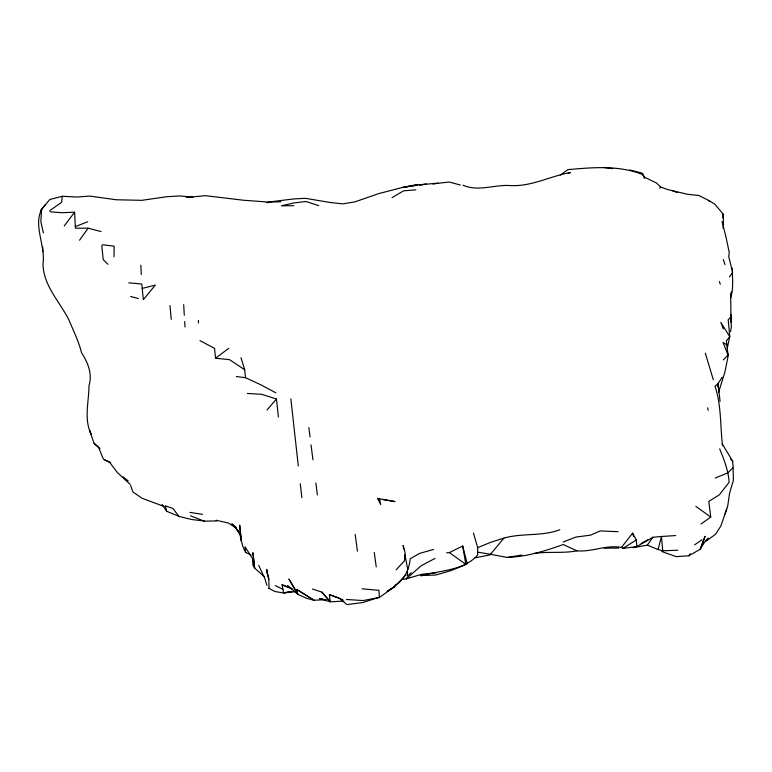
<?xml version="1.0" encoding="UTF-8"?>
<svg xmlns="http://www.w3.org/2000/svg" width="772" height="772" viewBox="0 0 772 772"><rect width="100%" height="100%" fill="white"/><g stroke="black" fill="none" stroke-linecap="round" stroke-linejoin="round"><path stroke-width="1.16" d="M114.015 256.815L114.159 246.162L102.435 244.772M269.003 588.409L268.83 579.125L266.687 569.302L266.89 572.621L268.83 579.125M407.471 570.45L407.365 576.163L411.215 572.708M722.93 217.733L723.142 214.047L714.621 203.982L708.368 200.324L699.075 195.557L687.128 194.206L667.741 189.565L660.514 186.998L656.692 183.109L644.697 177.29L641.812 174.202C618.382 165.16 592.462 167.437 567.893 169.637L560.24 175.051M280.873 201.753L268.511 202.071L243.402 200.228L205.265 195.663L192.209 196.966L179.374 195.953L166.762 196.715L141.816 200.334L116.147 199.755L89.851 196.069L77.123 197.034L62.3 196.281L49.813 199.494L41.601 209.337L40.829 221.718L43.396 232.855M717.863 387.129L718.085 383.607L722.138 377.267M730.553 331.699L731.364 326.797L730.766 314.677L730.505 317.495L728.189 319.704L729.762 336.679L727.272 348.133M241.395 540.863L242.862 546.528L245.67 552.434L251.016 555.049M62.3 196.281L61.548 202.418L49.833 210.524M728.517 354.155L724.889 372.094L718.616 392.215M45.49 204.715C29.944 219.904 46.088 244.82 42.981 263.657C43.213 285.466 59.473 301.341 68.814 319.685C73.33 330.599 78.696 341.205 81.514 352.736C87.921 362.464 92.592 374.102 88.983 385.768C88.925 401.836 83.694 419.09 91.173 434.269L89.581 430.39L94.078 443.331L98.7 447.528L102.927 458.192L103.882 459.417L109.634 462.274L117.325 472.483L130.179 484.411M730.669 297.683C733.902 288.149 732.117 278.094 732.445 268.164M722.93 227.962L723.48 225.771L723.142 214.047M677.739 550.224L662.723 550.793L658.13 549.539L661.469 536.482L675.78 535.565M264.043 576.481L254.528 568.018L254.721 567.295M394.714 585.533C404.509 580.033 409.16 569.514 410.212 558.735L419.582 553.399L433.613 549.442M725.062 513.853L727.735 505.863L729.598 493.163L733.4 480.145L733.101 467.552L732.715 461.27L722.177 443.794M726.809 508.806L720.884 525.906L715.721 534.108L706.148 541.124M700.387 549.027L705.058 536.308L700.165 549.259L688.933 555.763L676.166 556.631L661.807 551.526M659.906 188.233L660.514 186.998M700.165 549.259L704.72 541.925L708.185 538.036M688.933 555.763L690.332 553.582M729.501 276.974L732.647 272.342L728.739 256.574L729.241 252.454L725.969 236.898M633.059 547.676L647.341 545.148L652.871 537.264L661.469 536.482L662.723 550.793M79.535 240.227L88.104 228.174L101.045 231.561M731.731 291.98L730.698 293.36L730.968 322.117L730.766 314.677M64.25 225.916L74.604 212.203L61.972 212.715L49.958 211.789M621.431 547.444L632.615 533.172L636.253 539.946L636.842 546.586L623.12 548.342L621.431 547.444C606.203 544.511 592.153 552.192 576.935 550.832C562.807 553.601 548.467 551.276 534.282 553.466M477.772 552.173L490.481 554.277L503.971 538.074C522.354 532.854 542.079 536.598 559.864 529.708M407.133 577.842L406.226 578.923L401.459 579.482M266.987 410L276.463 399.018L261.631 394.289L247.349 393.45M396.132 569.852L404.46 560.79L405.146 552.858L403.109 545.428L403.795 548.95M393.903 587.309L394.704 586.508L387.11 591.304L393.903 587.309L405.773 575.053M733.101 467.552L727.938 472.85L715.316 477.993M723.345 359.906L728.073 355.081L726.375 340.848L729.762 336.679L720.797 322.329L723.306 328.92M40.655 210.158L41.601 209.337M421.338 575.777C440.243 570.161 463.596 570.875 477.617 555.087L477.685 547.676L473.458 533.095M199.948 340.606L214.539 348.346L215.542 358.247L228.695 348.336M346.445 599.497L363.091 600.548L379.38 597.499L394.704 586.508M701.072 523.985L710.761 517.047L708.773 501.424L719.398 494.765L729.144 482.249C728.401 470.592 724.049 459.639 719.697 448.937M694.597 544.849L702.028 539.773M623.12 548.342L636.253 539.946M636.842 546.586L652.871 537.264M392.041 197.651L403.563 190.838L415.867 189.844M435.099 558.359L421.039 565.837L406.226 578.923L421.473 574.339L436.479 572.776M641.088 543.449L648.123 539.744M446.641 552.829L449.4 552.578L462.689 546.007L467.272 563.946M477.685 547.676L490.066 542.533L503.971 538.074M465.796 564.602L450.877 570.643L435.823 575.024L420.422 575.574M88.104 228.174L75.521 228.194L75.318 226.601L87.747 221.747M563.145 541.992L575.999 537.051L590.503 535.16L600.259 530.924L618.121 531.686M568.25 173.333L570.402 172.523C550.475 176.074 532.101 186.448 511.209 185.618C495.006 184.161 478.852 192.093 462.978 185.203M379.042 597.296L362.965 602.507L346.927 604.601L338.995 597.982L329.393 594.662L330.194 601.822L343.936 601.05M142.125 288.477L155.336 285.061L143.341 299.69L141.807 284.038L128.818 282.832M475.301 557.799L489.959 554.914M291.777 591.651L283.971 593.06L274.784 591.468L268.724 588.187M490.481 554.277L507.069 557.442L521.853 555.049M432.928 184.083L436.18 183.562M290.562 591.699L283.797 592.79L295.029 591.748M437.261 183.389L449.207 182.038L460.344 185.01M417.121 185.097L402.144 187.548L378.512 193.666L354.821 201.917L342.749 203.856L330.329 202.525L305.229 198.298L292.945 199.012L268.511 202.071M419.312 184.875L437.994 183.089M507.069 557.442C526.485 556.805 545.128 550.996 563.27 544.53L576.935 550.832M417.285 185.097L402.405 187.519L414.39 185.039L426.501 184.228L419.582 184.875M326.382 599.68L314.021 600.23L306.503 598.29L297.886 594.353L288.989 579.174L297.886 594.353L287.589 585.446M266.33 202.631L268.569 202.544M379.399 498.403L380.77 504.598L377.624 498.461L395.023 501.588L382.777 499.523M216.932 520.917L204.252 521.168L190.559 515.831M293.852 205.661L281.394 205.806L293.534 203.017L305.789 201.473L318.72 205.651M604.264 548.178L618.69 548.091M186.062 197.236L192.923 197.236M362.02 588.795L378.955 590.348L379.38 597.499M322.831 598.869L319.376 598.532L330.194 601.822L321.799 592.105L312.515 589.046M204.329 521.003L191.832 519.537L178.95 516.42L172.918 508.449L165.295 505.795L166.627 511.276L179.519 516.564L178.95 516.42M215.542 358.247L229.545 359.665L244.695 369.769L245.525 377.701L260.54 384.649L275.807 392.803M236.328 376.553L245.525 377.701M603.27 167.399L612.736 168.624M189.931 512.405L202.515 514.364M216.083 520.212L228.657 523.088L236.454 528.386M629.72 169.936L641.619 173.005L642.999 173.903L644.446 178.429M130.651 296.487L138.294 298.561M377.624 498.461L379.428 498.953M329.393 594.662L342.865 599.67M283.449 592.211L282.07 584.819L290.957 588.158M671.852 190.501L677.285 192.546M164.089 506.48L141.951 498.21L132.958 491.957L130.574 485.492M647.341 545.148L658.13 549.539M282.07 584.819L292.607 589.171M104.423 459.765L110.637 462.746M275.228 585.581L282.793 589.229M296.969 589.557L314.021 600.23L296.969 589.557L297.683 594.189M727.349 345.171L723.026 342.44L728.073 355.081M695.852 506.355L710.761 517.047M449.4 552.578L465.834 564.4L462.689 546.007M122.96 476.855L128.142 480.908M236.203 527.372L231.851 523.812L239.696 532.815M94.078 443.331L99.955 448.571M708.368 200.324L709.709 201.666M107.935 264.313L103.178 259.527L101.788 245.535M730.495 458.877L732.715 461.27M321.799 592.105L330.098 601.359M237.94 530.711L236.57 529.109L240.343 535.199M162.052 504.319L166.627 511.276M252.55 558.638L252.946 565.201L254.528 568.018L252.898 552.694L254.364 564.641L252.55 558.638L244.994 546.701L245.67 552.434M258.707 565.345L264.786 578.421L266.919 585.253M723.296 259.479L725.004 264.555M705.299 353.103L713.309 379.737M632.615 533.172L633.677 536.521M719.427 281.529L720.266 284.221M240.97 357.745L244.695 369.769M722.042 221.574L725.815 236.29M707.615 407.838L708.156 410.25M240.024 534.649L241.366 541.143L239.638 525.057L241.298 540.188M404.933 554.817L407.77 569.639M722.544 445.647C720.131 425.874 721.502 405.483 715.017 386.27L718.085 383.607L720.064 401.401M374.246 552.366L376.244 566.947M355.168 534.446L357.455 551.189M308.848 427.495L310.026 436.904M311.029 444.875L312.94 459.861M315.864 482.992L317.36 494.92M300.289 483.774L301.881 497.679M298.301 465.912L290.861 398.902M276.463 399.018L278.374 416.996M169.956 305.529L171.259 319.386M184.682 321.557L185.019 327.029M183.707 304.66L184.286 315.265M254.413 565.77L254.528 568.018M74.604 212.203L75.318 226.601M140.861 265.143L141.247 274.504M42.692 246.866L42.836 251.682M198.423 320.496L198.472 323.014"/></g></svg>
